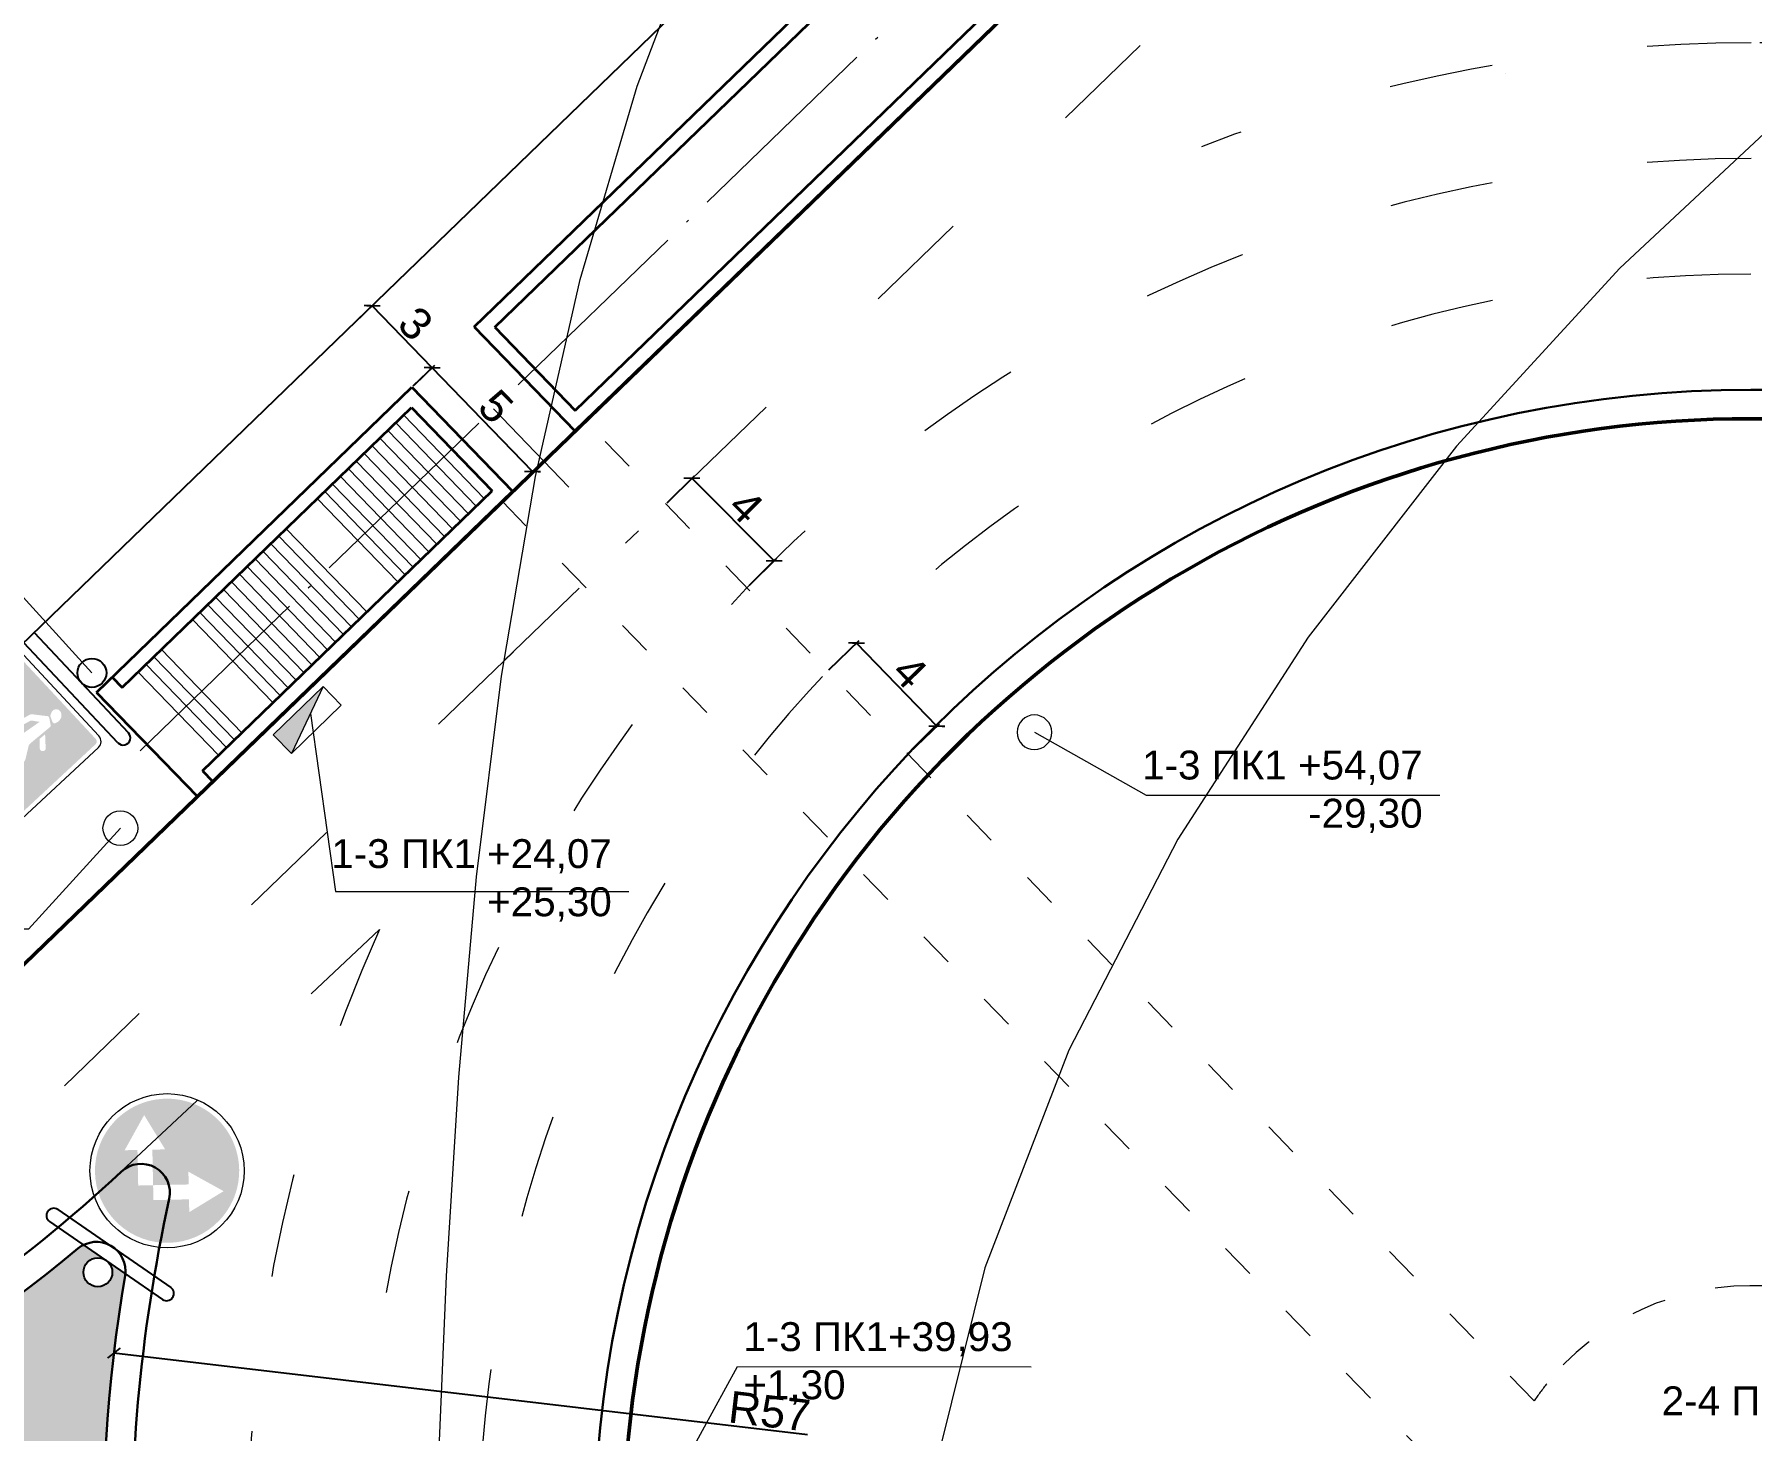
# Model space of a CAD drawing. Header units: millimetres. Extents: x -2123 to 34701, y -1286 to 835.
# Drawn here: x 1697.5 to 1756.9, y 33.5 to 81.8 of the extents above; entities that cross this region are included whole.
import ezdxf

# ---------------------------------------------------------------- set-up
doc = ezdxf.new("R2010")
doc.units = ezdxf.units.MM
doc.linetypes.add('ACAD_ISO03W100', pattern=[30, 12, -18])
doc.linetypes.add('ACAD_ISO04W100', pattern=[30, 24, -3, 0, -3])
doc.layers.get('0').update_dxf_attribs({"lineweight": 15})
for name, color, linetype, lineweight in [('вертикалка', 6, 'Continuous', 15), ('Горизонталі', 7, 'Continuous', 18), ('Дор. Розм.', 7, 'Continuous', 50), ('дорога', 126, 'Continuous', 25), ('поздовжній профіль', 250, 'Continuous', 15), ('Позначки Наталії Симочко_Ном._пера__7', 7, 'Continuous', 18), ('Інж. мережі', 205, 'Continuous', 18)]:
    doc.layers.add(name, color=color, linetype=linetype, lineweight=lineweight)
doc.layers.add('Озелення', color=7, linetype='Continuous', lineweight=15, true_color=0x2bad00)
doc.layers.add('Осі', color=164, linetype='Continuous')
doc.layers.add('поперечніе для 12м', color=7, linetype='Continuous')
doc.styles.get("Standard").update_dxf_attribs({"font": 'arial.ttf'})
doc.styles.add('СГЕНЕРИР_СТИЛЬ_1', font='arial.ttf')
doc.dimstyles.new('Переход', dxfattribs={"dimscale": 0.1, "dimtxt": 11, "dimasz": 4, "dimexe": 1.25, "dimexo": 0.625, "dimgap": 0.9, "dimtad": 1, "dimtxsty": 'Standard', "dimblk": 'ARCHTICK', "dimcen": 2.5, "dimadec": 0, "dimazin": 0, "dimtfac": 1, "dimtmove": 0, "dimatfit": 3, "dimldrblk": 'ARCHTICK', "dimfxl": 1, "dimarcsym": 0})

# ---------------------------------------------------------------- blocks, each defined once
blk = doc.blocks.new('4-2-3')
h = blk.add_hatch(color=5)
h.paths.add_polyline_path([(3.547, 3.273), (3.453, 3.273, 0.409993), (0.227, 0, 1), (6.773, 0, 0.409993)])
h.paths.add_polyline_path([(1.473, 0.66), (1.884, 0.249), (3.025, 1.391), (3.504, 0.912), (3.982, 1.391), (5.124, 0.249), (5.534, 0.66), (6, -1.105), (4.234, -0.64), (4.645, -0.229), (3.504, 0.912), (2.362, -0.229), (2.773, -0.64), (1.007, -1.105)], flags=16)
at = {"color": 5}
blk.add_circle((3.5, 0), 3.5, dxfattribs=at)
blk = doc.blocks.new('5-17-1')
h = blk.add_hatch(color=5)
h.paths.add_polyline_path([(6.742, 3.041, 0.414214), (6.531, 3.252), (0.45, 3.252, 0.414214), (0.239, 3.041), (0.239, -0.931), (1.554, -0.931), (1.554, -1.375), (2.787, -1.375), (2.787, -1.842), (4.019, -1.842), (4.019, -2.334), (5.351, -2.334), (5.351, -2.777), (6.742, -2.777)])
h.paths.add_polyline_path([(4.433, 2.357), (4.396, 2.225), (4.345, 2.16), (4.264, 2.138), (4.116, 2.195), (3.933, 2.276), (3.869, 2.342), (3.804, 2.488), (3.796, 2.59), (3.796, 2.656), (3.848, 2.751), (3.891, 2.81), (3.994, 2.853), (4.104, 2.861), (4.228, 2.817), (4.382, 2.663), (4.425, 2.539)], flags=16)
h.paths.add_polyline_path([(4.34, 1.911), (4.348, 1.865), (4.268, 0.457, 0.163851), (4.319, 0.272), (4.714, -0.315, -0.317132), (4.706, -0.719), (4.029, -1.643, -0.900401), (3.638, -1.441), (4.259, -0.578, 0.312757), (4.26, -0.464), (3.66, 0.427, -0.184538), (3.612, 0.636), (3.75, 1.635), (3.409, 1.37), (3.375, 1.326), (3.358, 1.293), (3.164, 0.533), (3.134, 0.486), (3.073, 0.447), (3.025, 0.441), (2.96, 0.45), (2.908, 0.485), (2.881, 0.524), (2.867, 0.561), (2.872, 0.63), (3.113, 1.573), (3.824, 2.173), (3.864, 2.189), (3.901, 2.192), (3.948, 2.176), (4.307, 1.948)], flags=16)
h.paths.add_polyline_path([(5.071, 0.862), (5.095, 0.777), (5.074, 0.697), (5.013, 0.634), (4.932, 0.608), (4.846, 0.632), (4.435, 0.989), (4.455, 1.391)], flags=16)
h.paths.add_polyline_path([(4.726, -0.918), (4.98, -1.996, -0.855356), (4.551, -2.074), (4.384, -1.421)], flags=16)
h.paths.add_polyline_path([(5.129, -2.788), (3.798, -2.788), (3.798, -2.321), (2.565, -2.321), (2.565, -1.853), (1.308, -1.853), (1.308, -1.388), (0.239, -1.388), (0.239, -3.041, 0.414214), (0.45, -3.252), (5.12, -3.252)])
at = {"color": 5}
for p, q in [((0, 3.041), (0, -3.041)), ((6.531, 3.491), (0.45, 3.491)), ((6.981, -3.041), (6.981, 3.041)), ((0.45, -3.491), (6.531, -3.491))]:
    blk.add_line(p, q, dxfattribs=at)
for centre, start, end in [((0.45, 3.041), 90, 180), ((6.531, 3.041), 0, 90), ((0.45, -3.041), 180, 270), ((6.531, -3.041), 270, 0)]:
    blk.add_arc(centre, 0.45, start, end, dxfattribs=at)
blk = doc.blocks.new('_ArchTick')
at = {"color": 0, "linetype": 'ByBlock', "const_width": 0.15}
blk.add_lwpolyline([(-0.5, -0.5), (0.5, 0.5)], dxfattribs=at)
blk = doc.blocks.new('*D845')
at = {"layer": 'Defpoints', "color": 0, "lineweight": 20, "transparency": 16777216}
for p in [(1700.24, 36.136), (1756.849, 29.463)]:
    blk.add_point(p, dxfattribs=at)
at = {"layer": 'вертикалка', "color": 0, "lineweight": -2, "transparency": 16777216}
blk.add_line((1724.227, 33.308), (1700.24, 36.136), dxfattribs=at)
at = {"layer": 'вертикалка', "color": 0, "lineweight": -2, "transparency": 16777216, "xscale": 0.4, "yscale": 0.4, "zscale": 0.4, "rotation": 173.277179205883}
blk.add_blockref('_ArchTick', (1700.24, 36.136), dxfattribs=at)
at = {"layer": 'вертикалка', "color": 0, "lineweight": 20, "transparency": 16777216, "insert": (1722.909, 34.117), "char_height": 1.1, "attachment_point": 5, "rotation": 353.27718}
blk.add_mtext('R57', dxfattribs=at)
blk = doc.blocks.new('столб')
at = {"layer": 'поздовжній профіль', "color": 160}
for points in [[(-500, 0, 0, 0, 0), (-1000, 0, 350, 0, 0), (-1700, 0, 0, 0, 0)], [(500, 0, 0, 0, 0), (1000, 0, 350, 0, 0), (1700, 0, 0, 0, 0)]]:
    blk.add_lwpolyline(points, format="xyseb", dxfattribs=at)
blk.add_circle((0, 0), 500, dxfattribs=at)
blk = doc.blocks.new('*D1061')
at = {"layer": 'Defpoints', "color": 0, "transparency": 16777216}
for p in [(1711.241, 70.227), (1710.543, 69.551, -205), (1714.02, 65.958, -205)]:
    blk.add_point(p, dxfattribs=at)
at = {"layer": 'Інж. мережі', "color": 0, "lineweight": -2, "transparency": 16777216}
for p, q in [((1710.587, 69.595), (1711.331, 70.314)), ((1714.718, 66.634), (1711.241, 70.227)), ((1714.065, 66.002), (1714.808, 66.721))]:
    blk.add_line(p, q, dxfattribs=at)
at = {"layer": 'Інж. мережі', "color": 0, "lineweight": -2, "transparency": 16777216, "xscale": 0.4, "yscale": 0.4, "zscale": 0.4}
for p, rotation in [((1711.241, 70.227), 134.0597411935408), ((1714.718, 66.634), 314.0597411935408)]:
    blk.add_blockref('_ArchTick', p, dxfattribs=dict(at, rotation=rotation))
at = {"layer": 'Інж. мережі', "color": 0, "transparency": 16777216, "insert": (1713.446, 68.882), "char_height": 1.1, "attachment_point": 5, "rotation": 314.05974}
blk.add_mtext('5', dxfattribs=at)
blk = doc.blocks.new('*D1062')
at = {"layer": 'Defpoints', "color": 0, "transparency": 16777216}
for p in [(1709.166, 72.371), (1708.512, 71.739), (1710.587, 69.595)]:
    blk.add_point(p, dxfattribs=at)
at = {"layer": 'Інж. мережі', "color": 0, "lineweight": -2, "transparency": 16777216}
for p, q in [((1708.557, 71.783), (1709.256, 72.458)), ((1711.241, 70.227), (1709.166, 72.371)), ((1710.632, 69.638), (1711.331, 70.314))]:
    blk.add_line(p, q, dxfattribs=at)
at = {"layer": 'Інж. мережі', "color": 0, "lineweight": -2, "transparency": 16777216, "xscale": 0.4, "yscale": 0.4, "zscale": 0.4}
for p, rotation in [((1709.166, 72.371), 134.0599231689834), ((1711.241, 70.227), 314.0599231689833)]:
    blk.add_blockref('_ArchTick', p, dxfattribs=dict(at, rotation=rotation))
at = {"layer": 'Інж. мережі', "color": 0, "transparency": 16777216, "insert": (1710.672, 71.753), "char_height": 1.1, "attachment_point": 5, "rotation": 314.05992}
blk.add_mtext('3', dxfattribs=at)
blk = doc.blocks.new('*D1063')
at = {"layer": 'Defpoints', "color": 0, "transparency": 16777216}
for p in [(1725.915, 60.701), (1724.915, 59.732, -205), (1727.699, 56.855, -205)]:
    blk.add_point(p, dxfattribs=at)
at = {"layer": 'Інж. мережі', "color": 0, "lineweight": -2, "transparency": 16777216}
for p, q in [((1724.96, 59.776), (1726.005, 60.788)), ((1728.7, 57.823), (1725.915, 60.701)), ((1727.744, 56.898), (1728.79, 57.91))]:
    blk.add_line(p, q, dxfattribs=at)
at = {"layer": 'Інж. мережі', "color": 0, "lineweight": -2, "transparency": 16777216, "xscale": 0.4, "yscale": 0.4, "zscale": 0.4}
for p, rotation in [((1725.915, 60.701), 134.0597411935466), ((1728.7, 57.823), 314.0597411935466)]:
    blk.add_blockref('_ArchTick', p, dxfattribs=dict(at, rotation=rotation))
at = {"layer": 'Інж. мережі', "color": 0, "transparency": 16777216, "insert": (1727.768, 59.707), "char_height": 1.1, "attachment_point": 5, "rotation": 314.05974}
blk.add_mtext('4', dxfattribs=at)
blk = doc.blocks.new('*D1065')
at = {"layer": 'Defpoints', "color": 0, "transparency": 16777216}
for p in [(1720.224, 66.402), (1719.327, 65.507), (1722.175, 62.653)]:
    blk.add_point(p, dxfattribs=at)
at = {"layer": 'Інж. мережі', "color": 0, "lineweight": -2, "transparency": 16777216}
for p, q in [((1719.371, 65.551), (1720.312, 66.49)), ((1723.072, 63.549), (1720.224, 66.402)), ((1722.219, 62.698), (1723.16, 63.637))]:
    blk.add_line(p, q, dxfattribs=at)
at = {"layer": 'Інж. мережі', "color": 0, "lineweight": -2, "transparency": 16777216, "xscale": 0.4, "yscale": 0.4, "zscale": 0.4}
for p, rotation in [((1720.224, 66.402), 134.9479020386131), ((1723.072, 63.549), 314.9479020386131)]:
    blk.add_blockref('_ArchTick', p, dxfattribs=dict(at, rotation=rotation))
at = {"layer": 'Інж. мережі', "color": 0, "transparency": 16777216, "insert": (1722.101, 65.428), "char_height": 1.1, "attachment_point": 5, "rotation": 314.9479}
blk.add_mtext('4', dxfattribs=at)

msp = doc.modelspace()

# ---------------------------------------------------------------- hatches: boundary and pattern name
at = {"layer": 'вертикалка'}
h = msp.add_hatch(color=0, dxfattribs=at)
h.dxf.hatch_style = 1
h.paths.add_polyline_path([(1707.474, 59.193), (1705.749, 57.524), (1706.375, 56.878)])
at = {"layer": 'Озелення', "lineweight": 20}
h = msp.add_hatch(dxfattribs=at)
h.set_pattern_fill('GRASS', color=0, scale=0.1)
h.paths.add_polyline_path([(1903.632, 41.004), (1907.341, 41.792), (1883.396, 41.819, 0.414214), (1880.392, 38.822), (1880.39, 36.822), (1884.807, 36.817), (1887.198, 37.588), (1890.065, 38.369), (1892.865, 39.018), (1898.312, 40.062)])
h.paths.add_polyline_path([(1766.535, 269.233), (1763.542, 268.997), (1766.521, 231.118, 0.414182), (1769.276, 234.344)])
h.paths.add_polyline_path([(1742.998, 262.378), (1742.261, 261.965), (1741.39, 261.474), (1740.519, 260.982), (1740.075, 260.729), (1742.123, 232.207, 0.435424), (1745.585, 229.47), (1745.585, 229.473)])
h.paths.add_polyline_path([(1772.782, 121.21), (1775.144, 91.284), (1777.858, 92.933), (1782.561, 95.492, -0.14326)])
h.paths.add_polyline_path([(1782.561, 95.492), (1777.858, 92.933), (1775.144, 91.284), (1775.526, 86.442), (1786.857, 86.429, -0.008158), (1788.717, 86.398, 0.04847), (1788.91, 86.411), (1789.217, 87.22, -0.83333), (1788.249, 87.398, -1), (1789.249, 87.398, -0.090911), (1789.217, 87.22), (1789.524, 88.03, 0.042178), (1789.407, 88.151, -0.05135)])
h = msp.add_hatch(dxfattribs=at)
h.set_pattern_fill('GRASS', color=0, scale=0.1)
h.paths.add_polyline_path([(1756.897, 119.656), (1756.893, 119.705, -0.175765), (1748.025, 87.485, 0.657273), (1748.979, 85.917, -0.001482), (1749.314, 85.962), (1749.341, 86.893, -0.985742), (1748.341, 86.907, -1.014464), (1749.341, 86.893), (1749.409, 89.267, -1), (1749.909, 89.253), (1749.816, 86.027, -0.004228), (1750.774, 86.138), (1750.19, 86.8, -0.414214), (1750.215, 87.2), (1753.088, 89.735, -0.414214), (1753.489, 89.71), (1756.023, 86.837, -0.384328), (1756.019, 86.457, -0.003695), (1756.861, 86.463), (1759.485, 86.46)])
h.paths.add_polyline_path([(1700.622, 38.819, 0.015929), (1700.63, 38.882), (1699.967, 39.341, -0.246268), (1700.182, 38.93, -1), (1699.182, 38.93, -0.604791), (1699.967, 39.341), (1699.189, 39.878, 0.058357), (1698.995, 39.751, -0.114707), (1679.381, 29.866, 0.165826), (1678.836, 29.519), (1687, 29.513), (1686.991, 31.093, -1), (1687.491, 31.096), (1687.5, 29.512), (1699.849, 29.503, -0.041069)])
h.paths.add_polyline_path([(1699.849, 29.503), (1687.5, 29.512), (1687.505, 28.721, -1.002823), (1688.505, 28.724, -0.997185), (1687.505, 28.721), (1687.518, 26.346, -1), (1687.018, 26.343), (1687, 29.513), (1678.836, 29.519, 0.044684), (1678.738, 29.37), (1678.74, 28.919, -1.002823), (1679.74, 28.922, -0.997185), (1678.74, 28.919), (1678.743, 28.408, 0.18643), (1679.297, 27.947, -0.0921), (1694.764, 19.305), (1697.89, 16.708, -0.487874), (1698.15, 17.004), (1701.267, 16.826, -0.056127)])
h.paths.add_polyline_path([(1768.621, -30.738), (1767.451, -30.341), (1761.097, -27.542), (1756.841, -27.537, -0.009463), (1754.683, -27.496, 0.025961), (1754.58, -27.497), (1754.197, -28.274, -0.793811), (1755.146, -28.495, -1), (1754.146, -28.495, -0.114945), (1754.197, -28.274), (1753.814, -29.051, 0.066753), (1753.99, -29.251, -0.10684), (1766.697, -46.053), (1769.843, -46.406)])
h.paths.add_polyline_path([(1768.373, -27.55), (1761.097, -27.542), (1767.451, -30.341), (1768.621, -30.738)], flags=17)
h.paths.add_polyline_path([(1679.698, 26.329), (1685.887, 26.329), (1685.887, 30.45), (1679.698, 30.45)], flags=9)
h = msp.add_hatch(dxfattribs=at)
h.set_pattern_fill('GRASS', color=0, scale=0.1)
h.paths.add_polyline_path([(1595.841, 42.076), (1581.276, 42.092), (1581.035, 40.819), (1580.766, 39.29), (1580.515, 37.744), (1580.418, 37.093), (1598.835, 37.072), (1598.837, 39.072, 0.414214)])
h.paths.add_polyline_path([(1581.276, 42.092), (1579.535, 42.094), (1579.529, 37.094), (1580.418, 37.093), (1580.515, 37.744), (1580.766, 39.29), (1581.035, 40.819)])
h.paths.add_polyline_path([(1624.83, 21.03), (1625.028, 22.043), (1579.512, 22.094), (1579.506, 17.094), (1624.745, 17.043)])
h.paths.add_polyline_path([(1649.878, 19.436, -0.414547), (1652.386, 21.94), (1640.351, 21.965), (1639.374, 20.483, -0.252144), (1639.644, 19.982, -1), (1638.444, 19.982, -0.597261), (1639.374, 20.483), (1640.391, 22.025), (1625.028, 22.043), (1624.83, 21.03), (1624.745, 17.043), (1651.751, 17.012, -0.341373)])
h.paths.add_polyline_path([(1660.449, 22.002), (1640.391, 22.025), (1640.351, 21.965), (1652.386, 21.94, 0.414547), (1649.878, 19.436, 0.341373), (1651.751, 17.012), (1660.625, 17.002, -0.29636), (1660.476, 17.23)])
h.paths.add_polyline_path([(1663.815, 19.999), (1663.818, 21.999), (1660.949, 22.002), (1660.962, 19.608, -1.002823), (1661.962, 19.61, -0.997185), (1660.962, 19.608), (1660.976, 17.233, -0.299966), (1660.826, 17.002, 0.412891)])
h.paths.add_polyline_path([(1801.302, -172.339, 0.414214), (1798.076, -169.584), (1800.571, -201.333), (1801.096, -201.421), (1802.042, -201.58), (1802.988, -201.736), (1803.62, -201.84)])
h.paths.add_polyline_path([(1777.389, -171.378), (1777.153, -171.397, 0.414214), (1774.397, -174.623), (1776.131, -196.693), (1776.357, -196.742), (1777.313, -196.944), (1778.269, -197.144), (1779.225, -197.342), (1779.238, -197.344)])
h.paths.add_polyline_path([(1779.238, -197.345), (1778.269, -197.144), (1777.313, -196.944), (1776.357, -196.742), (1776.131, -196.693), (1776.704, -203.98), (1779.694, -203.745)])
h.paths.add_polyline_path([(1994.689, 21.692), (1940.412, 21.754), (1940.41, 19.754, 0.414214), (1943.406, 16.751), (1994.684, 16.692)])
h.paths.add_polyline_path([(1994.712, 41.692), (1907.341, 41.792), (1903.632, 41.004), (1898.312, 40.062), (1892.865, 39.018), (1890.065, 38.369), (1887.198, 37.588), (1884.807, 36.817), (1994.706, 36.692)])

# ---------------------------------------------------------------- linework, layer by layer
at = {"layer": 'вертикалка', "color": 0}
msp.add_line((1707.474, 59.193), (1706.375, 56.878), dxfattribs=at)
at = {"layer": 'вертикалка', "color": 5, "lineweight": 20, "elevation": -205}
msp.add_lwpolyline([(1702.957, 61.515), (1705.739, 58.641)], dxfattribs=at)
at = {"layer": 'вертикалка', "color": 0}
msp.add_lwpolyline([(1705.749, 57.524), (1706.375, 56.878), (1708.099, 58.547), (1707.474, 59.193)], close=True, dxfattribs=at)
at = {"layer": 'Горизонталі'}
for points, elevation in [([(1711.447, 32.006), (1711.736, 38.802), (1712.165, 45.68), (1712.782, 52.612), (1713.646, 59.553), (1714.819, 66.457), (1716.363, 73.278), (1718.338, 79.97), (1720.806, 86.489), (1723.824, 92.787), (1727.413, 98.782), (1731.555, 104.365), (1736.237, 109.425), (1741.42, 113.914), (1747.03, 117.899), (1752.987, 121.46), (1759.211, 124.678)], 202), ([(1758.343, 79.299), (1752.315, 73.668), (1746.672, 67.513), (1741.536, 60.906), (1737.025, 53.918), (1733.259, 46.619), (1730.359, 39.08), (1728.444, 31.374), (1727.634, 23.57), (1728.048, 15.741), (1729.733, 7.993), (1732.586, 0.509), (1736.487, -6.523), (1741.316, -12.912), (1746.954, -18.482), (1753.275, -23.196), (1760.151, -27.125)], 201)]:
    msp.add_lwpolyline(points, dxfattribs=dict(at, elevation=elevation))
at = {"layer": 'Горизонталі', "lineweight": 20}
msp.add_spline([(1931.631, -118.868), (1873.457, -122.108), (1832.047, -120.353), (1801.68, -112.829), (1782.356, -107.061), (1750.734, -98.534), (1722.332, -83.814), (1688.835, -41.436), (1674.271, -14.754), (1671.76, 1.247), (1682.144, 47.829), (1687.484, 86.621), (1691.959, 101.325), (1724.477, 131.493), (1762.005, 152.056), (1794.128, 172.872), (1881.485, 208.784)], degree=3, dxfattribs=at)
at = {"layer": 'Дор. Розм.', "color": 18, "true_color": 0x000000}
for points in [[(1653.835, 37.01), (1667.881, 36.994, 0.194947), (1695.743, 48.249), (1735.864, 87.075, 0.223716), (1747.924, 118.959), (1741.721, 197.758, -0.058546), (1742.079, 207.087), (1745.585, 229.473)], [(1760.888, 68.458), (1756.848, 68.463, 1), (1756.849, -9.537), (1766.969, -9.549)]]:
    msp.add_lwpolyline(points, format="xyb", dxfattribs=at)
at = {"layer": 'дорога'}
for p, q in [((1700.376, 57.252), (1697.122, 60.711)), ((1700.741, 57.594), (1697.486, 61.054)), ((1698.297, 41.103), (1702.205, 38.401)), ((1698.013, 40.692), (1701.92, 37.99))]:
    msp.add_line(p, q, dxfattribs=at)
at = {"layer": 'дорога', "color": 18, "true_color": 0x000000}
msp.add_lwpolyline([(1579.542, 48.094), (1667.744, 47.994, 0.194947), (1695.606, 59.25), (1743.813, 105.9)], format="xyb", dxfattribs=at)
at = {"layer": 'дорога', "color": 18, "lineweight": 30, "true_color": 0x000000}
msp.add_lwpolyline([(1748.37, 80.391), (1748.37, 80.391)], close=True, dxfattribs=at)
for points in [[(1718.517, 70.288, 0.007547), (1717.303, 69.113, 0.007547)], [(1760.81, 69.458), (1756.849, 69.463, 1), (1756.849, -10.537), (1767.047, -10.549)]]:
    msp.add_lwpolyline(points, format="xyb", dxfattribs=at)
for points in [[(1675.272, 30.065, 0.151143), (1700.488, 42.411, -0.737635), (1702.151, 41.468, -0.007964), (1702.151, 41.468, 0.127565), (1703.21, 13.371, -0.742775), (1701.613, 12.315), (1694.125, 18.536, 0.113106), (1675.187, 28.107, -0.818483), (1675.272, 30.065, -0.02476)], [(1679.381, 29.866, 0.114707), (1698.995, 39.751, -0.695551), (1700.622, 38.819, 0.100701), (1701.436, 16.104, -0.721694), (1699.825, 15.101), (1694.764, 19.305, 0.0921), (1679.297, 27.947, -0.751305)]]:
    msp.add_lwpolyline(points, format="xyb", close=True, dxfattribs=at)
at = {"layer": 'дорога'}
for centre in [(1699.477, 59.667), (1699.682, 38.93)]:
    msp.add_circle(centre, 0.5, dxfattribs=at)
for centre, start, end in [((1700.559, 57.423), 223.25124, 43.25124), ((1698.155, 40.897), 55.33925, 235.33925), ((1702.062, 38.196), 235.33925, 55.33925)]:
    msp.add_arc(centre, 0.25, start, end, dxfattribs=at)
at = {"layer": 'Осі', "color": 18, "linetype": 'ACAD_ISO03W100', "lineweight": 20, "ltscale": 0.3, "true_color": 0x000000}
for points in [[(1713.738, 60.097), (1738.646, 84.201, 0.223716), (1751.912, 119.273), (1746.233, 191.409)], [(1760.761, 81.458), (1756.856, 81.463, 0.093791), (1737.854, 77.87)], [(1761.075, 77.458), (1756.853, 77.463, 1), (1756.844, -18.537), (1768.609, -18.551)], [(1761.389, 73.458), (1756.851, 73.463, 1), (1756.846, -14.537), (1768.295, -14.55)], [(1579.525, 33.594), (1667.877, 33.494, 0.179857), (1698.529, 45.381), (1718.378, 64.588)], [(1675.24, 30.06, 0.151365), (1700.49, 42.412), (1709.424, 50.792)], [(1709.424, 50.792, 0.237706), (1711.487, 4.039)]]:
    msp.add_lwpolyline(points, format="xyb", dxfattribs=at)
at = {"layer": 'Осі', "color": 0, "linetype": 'ACAD_ISO03W100', "lineweight": 20, "ltscale": 0.1, "elevation": -205}
for points in [[(1749.353, 34.479), (1716.535, 68.392)], [(1747.862, 30.268), (1713.66, 65.611)]]:
    msp.add_lwpolyline(points, dxfattribs=at)
for points in [[(1790.845, 37.481, 0.116578), (1786.814, 38.429), (1760.831, 38.458), (1756.814, 38.463, 0.249583), (1749.353, 34.479, 0.111984)], [(1749.789, 35.074, 0.02049), (1749.353, 34.479, 0.02049)]]:
    msp.add_lwpolyline(points, format="xyb", dxfattribs=at)
at = {"layer": 'Осі', "color": 18, "linetype": 'ACAD_ISO03W100', "ltscale": 0.3, "true_color": 0x000000}
msp.add_lwpolyline([(1700.991, 33.456), (1700.993, 33.456)], dxfattribs=at)
at = {"layer": 'Позначки Наталії Симочко_Ном._пера__7', "color": 7, "linetype": 'Continuous', "lineweight": 18}
for points in [[(1699.477, 59.667), (1696.297, 63.161), (1686.146, 63.161)], [(1707.032, 58.264), (1707.895, 52.106), (1718.046, 52.107)], [(1732.07, 57.612), (1735.936, 55.442), (1746.087, 55.441)], [(1700.46, 54.294), (1697.279, 50.799), (1687.128, 50.8)], [(1718.982, 30.505), (1721.801, 35.666), (1731.953, 35.665)]]:
    msp.add_lwpolyline(points, dxfattribs=at)
at = {"layer": 'поперечніе для 12м', "color": 116, "linetype": 'ACAD_ISO04W100', "lineweight": 9, "ltscale": 0.3, "true_color": 0x136734, "elevation": -205}
for points in [[(1701.14, 56.973), (1735.915, 90.626)], [(1713.359, 68.798), (1715.974, 66.095)]]:
    msp.add_lwpolyline(points, dxfattribs=at)
at = {"layer": 'поперечніе для 12м', "color": 116, "lineweight": 35, "true_color": 0x136734, "elevation": -205}
for points in [[(1712.698, 71.638), (1732.364, 90.668)], [(1713.405, 71.626), (1732.712, 90.309)], [(1716.187, 68.751), (1735.493, 87.434)], [(1716.175, 68.044), (1735.841, 87.075)], [(1712.698, 71.638), (1716.175, 68.044)], [(1713.405, 71.626), (1716.187, 68.751)], [(1699.634, 58.995), (1710.543, 69.551)], [(1710.543, 69.551), (1714.02, 65.958)], [(1710.89, 69.192), (1713.672, 66.318)], [(1700.521, 59.158), (1710.531, 68.844)], [(1710.531, 68.844), (1713.313, 65.97)], [(1703.111, 55.402), (1714.02, 65.958)], [(1703.303, 56.283), (1713.313, 65.97)]]:
    msp.add_lwpolyline(points, dxfattribs=at)
at = {"layer": 'поперечніе для 12м', "color": 116, "lineweight": 18, "true_color": 0x136734, "elevation": -205}
for points in [[(1709.985, 68.316), (1712.766, 65.441)], [(1710.258, 68.58), (1713.04, 65.706)], [(1709.439, 67.787), (1712.22, 64.913)], [(1709.712, 68.052), (1712.493, 65.177)], [(1708.893, 67.259), (1711.674, 64.384)], [(1709.166, 67.523), (1711.947, 64.649)], [(1708.346, 66.73), (1711.128, 63.856)], [(1708.619, 66.995), (1711.401, 64.12)], [(1707.527, 65.938), (1710.309, 63.063)], [(1707.8, 66.202), (1710.582, 63.327)], [(1708.073, 66.466), (1710.855, 63.592)], [(1705.94, 64.402), (1708.722, 61.527)], [(1705.121, 63.609), (1707.902, 60.734)], [(1705.394, 63.873), (1708.176, 60.999)], [(1705.667, 64.137), (1708.449, 61.263)], [(1704.575, 63.08), (1707.356, 60.206)], [(1704.848, 63.345), (1707.629, 60.47)], [(1704.029, 62.552), (1706.81, 59.677)], [(1704.302, 62.816), (1707.083, 59.942)], [(1703.482, 62.023), (1706.264, 59.149)], [(1703.755, 62.288), (1706.537, 59.413)], [(1703.209, 61.759), (1705.991, 58.885)], [(1701.621, 60.222), (1704.403, 57.348)], [(1701.075, 59.694), (1703.857, 56.819)], [(1701.348, 59.958), (1704.13, 57.084)]]:
    msp.add_lwpolyline(points, dxfattribs=at)
at = {"layer": 'поперечніе для 12м', "color": 177, "lineweight": 18, "true_color": 0x293189, "elevation": -205}
for points in [[(1707.276, 65.695), (1710.058, 62.82)], [(1706.198, 64.652), (1708.98, 61.777)], [(1701.879, 60.472), (1704.661, 57.598)]]:
    msp.add_lwpolyline(points, dxfattribs=at)
at = {"layer": 'поперечніе для 12м', "color": 177, "lineweight": 35, "true_color": 0x293189, "elevation": -205}
for points in [[(1700.173, 59.517), (1700.521, 59.158)], [(1699.634, 58.995), (1703.111, 55.402)], [(1703.303, 56.283), (1703.651, 55.924)]]:
    msp.add_lwpolyline(points, dxfattribs=at)

# ---------------------------------------------------------------- block references
at = {"color": 0, "linetype": 'Continuous'}
for name, p, xscale, yscale, zscale, rotation in [('5-17-1', (1695.305, 59.002), 0.63, 0.63, 0.63, 312.9281816981924), ('4-2-3', (1704.002, 40.598), 0.7620479999998103, 0.7620479999998103, 0.7620479999998103, 136.2221000578281)]:
    msp.add_blockref(name, p, dxfattribs=dict(at, xscale=xscale, yscale=yscale, zscale=zscale, rotation=rotation))
at = {"color": 0, "yscale": 0.001200000000244471, "zscale": 0.001200000000244471}
for p, xscale, rotation in [((1732.07, 57.612), -0.001200000000244472, 45.11725184370146), ((1700.46, 54.294), 0.001200000000244471, 45.39706453929709)]:
    msp.add_blockref('столб', p, dxfattribs=dict(at, xscale=xscale, rotation=rotation))

# ---------------------------------------------------------------- texts
at = {"layer": 'Позначки Наталії Симочко_Ном._пера__7', "color": 7, "linetype": 'Continuous', "lineweight": 18, "char_height": 1, "style": 'СГЕНЕРИР_СТИЛЬ_1'}
for s, insert, attachment_point in [('\\A1;1-3 ПК1 +54,07\\P-29,30\\P  ', (1745.496, 56.98), 3), ('\\A1;1-3 ПК1 +24,07\\P+25,30\\P  ', (1717.456, 53.915), 3), ('\\A1;1-3 ПК1+39,93\\P+1,30\\P  ', (1722.005, 37.204), 1)]:
    msp.add_mtext(s, dxfattribs=dict(at, insert=insert, attachment_point=attachment_point))
at = {"layer": 'Позначки Наталії Симочко_Ном._пера__7', "color": 7, "linetype": 'Continuous', "lineweight": 18, "insert": (1762.336, 34.984), "char_height": 1, "attachment_point": 3, "line_spacing_factor": 1.053334, "style": 'СГЕНЕРИР_СТИЛЬ_1'}
msp.add_mtext('\\A1;2-4 ПК2 -6,56\\P   +39,05', dxfattribs=at)

# ---------------------------------------------------------------- dimensions: what is measured, and where the dimension line sits
at = {"layer": 'вертикалка', "color": 5, "lineweight": 20}
dim = msp.add_radius_dim(center=(1756.849, 29.463), mpoint=(1700.24, 36.136), dimstyle='Переход', dxfattribs=at)
dim.commit()
dim.dimension.update_dxf_attribs({"geometry": '*D845', "text_midpoint": (1722.833, 33.473), "dimtype": 164})
at = {"layer": 'Інж. мережі'}
for p1, p2, distance, text, picture, middle in [((1710.587, 69.595), (1708.512, 71.739), -0.909, '3', '*D1062', (1710.672, 71.753)), ((1722.175, 62.653), (1719.327, 65.507), -1.267, '4', '*D1065', (1722.101, 65.428))]:
    dim = msp.add_aligned_dim(p1=p1, p2=p2, distance=distance, text=text, dimstyle='Переход', dxfattribs=at)
    dim.commit()
    dim.dimension.update_dxf_attribs({"geometry": picture, "text_midpoint": middle})
for p1, p2, distance, picture, middle in [((1714.02, 65.958, -205), (1710.543, 69.551, -205), -0.972, '*D1061', (1713.446, 68.882)), ((1727.699, 56.855, -205), (1724.915, 59.732, -205), -1.392, '*D1063', (1727.768, 59.707))]:
    dim = msp.add_aligned_dim(p1=p1, p2=p2, distance=distance, dimstyle='Переход', dxfattribs=at)
    dim.commit()
    dim.dimension.update_dxf_attribs({"geometry": picture, "text_midpoint": middle})

doc.saveas('drawing.dxf')
